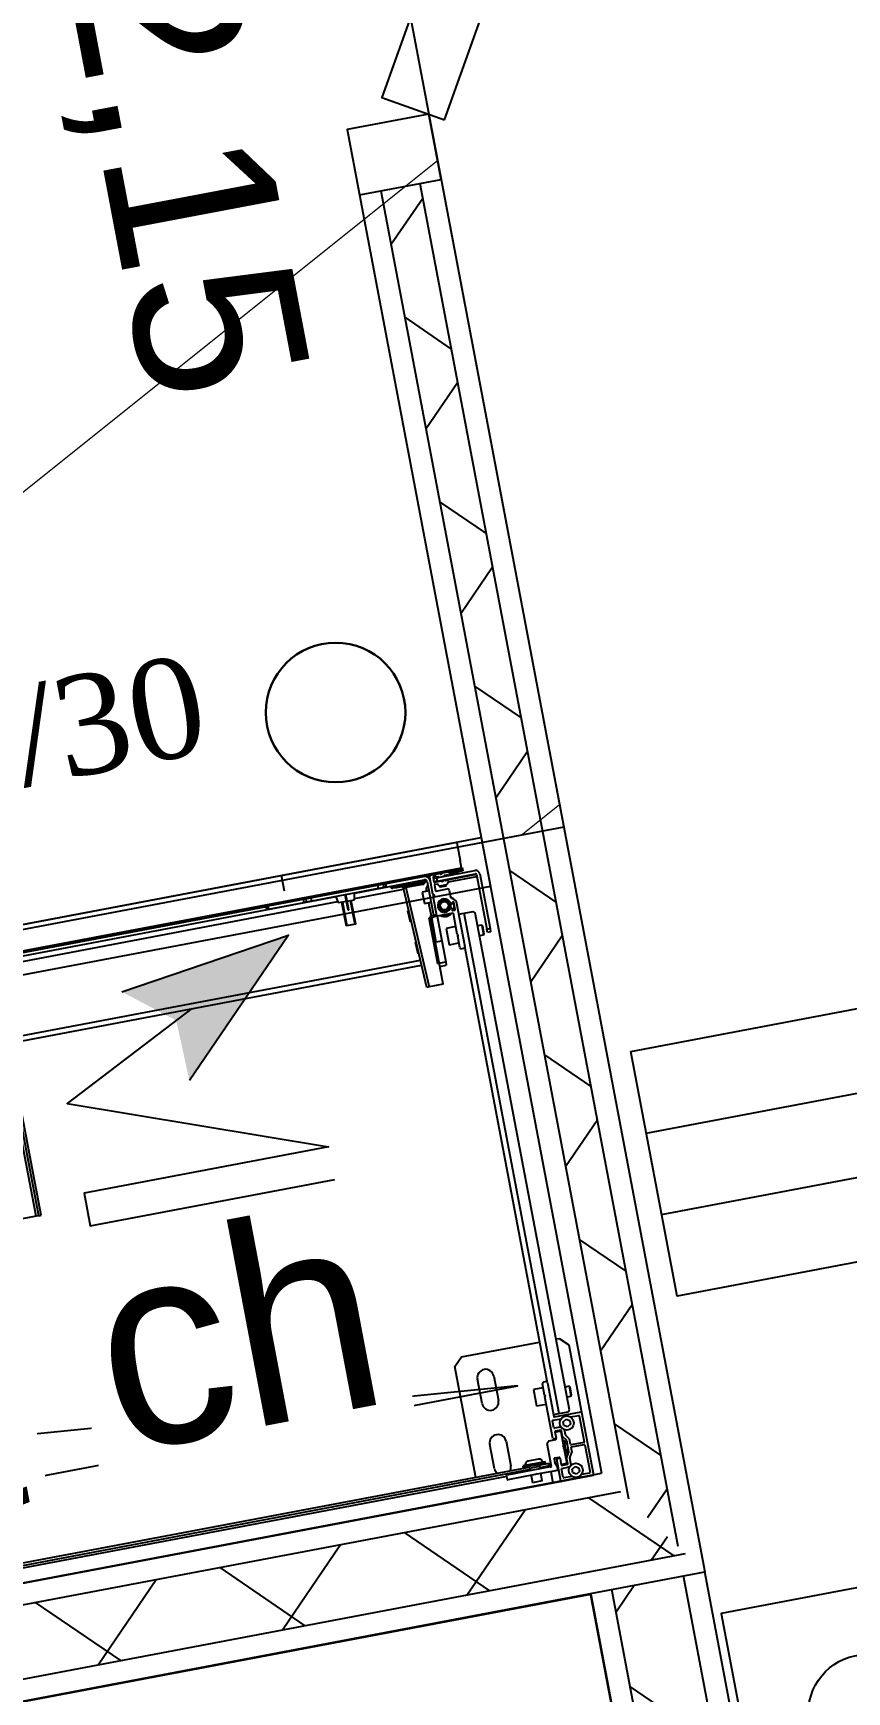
# Model space of a CAD drawing. Header units: centimetres. Extents: x 187368 to 251255, y -383447 to -322514.
# Drawn here: x 199209 to 199699, y -341069 to -340069 of the extents above; entities that cross this region are included whole.
import ezdxf

# ---------------------------------------------------------------- set-up
doc = ezdxf.new("R2010")
doc.units = ezdxf.units.CM
doc.layers.get('0').update_dxf_attribs({"color": 252})
for name, color, linetype in [('3-BAT C-Niveau 2', 252, 'Continuous'), ('prlm-GT', 242, 'Continuous'), ('prlm-MOD', 64, 'Continuous'), ('prlm-VMC', 93, 'Continuous')]:
    doc.layers.add(name, color=color, linetype=linetype)
doc.layers.add('prlm-ELEC-CFA', color=1, linetype='Continuous', lineweight=25)
doc.layers.add('prlm-ELEC-CFO', color=1, linetype='Continuous', lineweight=25)
doc.styles.add('Helvetica', font='arial.ttf')
doc.styles.add('prlm-elec-cfo', font='comic.ttf', dxfattribs={"height": 12})
doc.styles.add('prlm-vmc', font='pala.ttf', dxfattribs={"height": 14})

# ---------------------------------------------------------------- blocks, each defined once
blk = doc.blocks.new('PORTE 83_204 SEMI OUVERTE')
at = {"linetype": 'Continuous', "flags": 128}
for points in [[(-42.006, 3.364), (29.588, 45.356), (31.612, 41.905), (-39.982, -0.086)], [(-45.5, 2.501), (-41.5, 2.501), (-41.5, -2.5), (-45.5, -2.5)]]:
    blk.add_lwpolyline(points, close=True, dxfattribs=at)
blk = doc.blocks.new('Groupe-26-1')
at = {"linetype": 'Continuous'}
h = blk.add_hatch(dxfattribs=at)
h.set_pattern_fill('02_ISOLANT', color=256, angle=-79.28175, style=0, pattern_type=2)
h.set_pattern_definition([(-34.281754, (0, 0), (4.5061036, 6.6102216), []), (55.718246, (0, 0), (6.6102216, -4.5061036), [])])
h.paths.add_polyline_path([(13251.025, -45561.589), (13248.667, -45562.035), (13263.593, -45640.89), (13266.576, -45643.745)])
h = blk.add_hatch(dxfattribs=at)
h.set_pattern_fill('02_ISOLANT', color=256, angle=10.72378, style=0, pattern_type=2)
h.set_pattern_definition([(55.723779, (0, 0), (-6.6106568, 4.5054652), []), (145.723779, (0, 0), (4.5054652, 6.6106568), [])])
h.paths.add_polyline_path([(13170.158, -45658.055), (13175.3, -45661.56), (13267.037, -45644.186), (13263.131, -45640.448)])
h = blk.add_hatch(dxfattribs=at)
h.set_pattern_fill('02_ISOLANT', color=256, angle=100.72378, style=0, pattern_type=2)
h.set_pattern_definition([(145.723779, (0, 0), (-4.5054652, -6.6106568), []), (235.723779, (0, 0), (-6.6106568, 4.5054652), [])])
h.paths.add_polyline_path([(13269.439, -45682.509), (13274.581, -45686.013), (13266.915, -45645.533), (13262.591, -45646.352)])
at = {"linetype": 'Continuous', "lineweight": 25}
for p, q in [((13247.39, -45562.277), (13252.302, -45561.347)), ((13252.302, -45561.347), (13268.191, -45645.291)), ((13247.39, -45562.277), (13261.977, -45639.344)), ((13168.639, -45657.02), (13261.977, -45639.344)), ((13176.819, -45662.595), (13268.191, -45645.291)), ((13276.1, -45687.049), (13268.192, -45645.291)), ((13267.92, -45681.473), (13261.314, -45646.593))]:
    blk.add_line(p, q, dxfattribs=at)
at = {"linetype": 'Continuous'}
for p, q in [((13251.025, -45561.589), (13266.576, -45643.745)), ((13251.025, -45561.589), (13266.576, -45643.745)), ((13252.302, -45561.347), (13268.191, -45645.291)), ((13248.667, -45562.035), (13263.593, -45640.89)), ((13248.667, -45562.035), (13263.593, -45640.89)), ((13168.639, -45657.02), (13261.977, -45639.344)), ((13170.158, -45658.055), (13263.131, -45640.448)), ((13170.158, -45658.055), (13263.131, -45640.448)), ((13175.3, -45661.56), (13267.037, -45644.186)), ((13175.3, -45661.56), (13267.037, -45644.186)), ((13274.581, -45686.013), (13266.915, -45645.533)), ((13274.581, -45686.013), (13266.915, -45645.533)), ((13267.92, -45681.473), (13261.314, -45646.593)), ((13269.439, -45682.509), (13262.591, -45646.352)), ((13269.439, -45682.509), (13262.591, -45646.352))]:
    blk.add_line(p, q, dxfattribs=at)
at = {"linetype": 'Continuous', "flags": 128}
for points in [[(13255.278, -45603.972), (13166.853, -45620.718), (13166.295, -45617.771), (13254.72, -45601.025)], [(13174.466, -45626.005), (13178.797, -45648.872), (13256.905, -45634.08), (13184.788, -45641.278)]]:
    blk.add_lwpolyline(points, close=True, dxfattribs=at)
at = {"xscale": -1, "rotation": 280.7182455412128}
blk.add_blockref('PORTE 83_204 SEMI OUVERTE', (13241.384, -45517.106), dxfattribs=at)
blk = doc.blocks.new('hsfp 2.15')
at = {"insert": (0, -0.778), "char_height": 10.0872, "attachment_point": 2, "line_spacing_factor": 0.834288, "style": 'Helvetica'}
blk.add_mtext('hsfp 2,15', dxfattribs=at)
blk = doc.blocks.new('MTI900_Alu_390')
at = {"layer": 'prlm-MOD', "color": 1, "linetype": 'Continuous'}
for p, q in [((-4.475, 0), (-4.472, 0)), ((-4.475, -0.003), (-4.475, 0)), ((-4.472, 0), (-4.278, 0)), ((-4.278, 0), (-4.225, 0)), ((-4.225, 0), (4.225, 0)), ((-4.225, -0.07), (-4.225, 0)), ((-4.475, -0.387), (-4.475, -0.003)), ((-4.457, -0.191), (-4.457, -0.021)), ((-4.454, -0.018), (-4.4033, -0.018)), ((-4.395, -0.0385), (-4.375, -0.0269)), ((-4.395, -0.0615), (-4.395, -0.0385)), ((-4.375, -0.0731), (-4.395, -0.0615)), ((-4.375, -0.0269), (-4.355, -0.0385)), ((-4.355, -0.0615), (-4.375, -0.0731)), ((-4.355, -0.0385), (-4.355, -0.0615)), ((-4.353, -0.0864), (-4.353, -0.1286)), ((-4.3467, -0.018), (-4.296, -0.018)), ((-4.335, -0.098), (-4.335, -0.1341)), ((-4.298, -0.095), (-4.332, -0.095)), ((-4.296, -0.077), (-4.3306, -0.077)), ((-4.295, -0.137), (-4.295, -0.098)), ((-4.293, -0.021), (-4.293, -0.074)), ((-4.275, -0.003), (-4.275, -0.137)), ((-4.27, -0.073), (-4.27, -0.0895)), ((-4.2698, -0.0905), (-4.2602, -0.1195)), ((-4.267, -0.07), (-4.14, -0.07)), ((-4.165, -0.025), (-4.105, -0.025)), ((-4.165, -0.025), (-4.165, -0.07)), ((-4.135, -0.075), (-4.14, -0.07)), ((-4.13, -0.07), (-4.135, -0.075)), ((-4.13, -0.07), (-3.963, -0.07)), ((-4.105, -0.07), (-4.105, -0.025)), ((-3.96, -0.073), (-3.96, -0.097)), ((-3.96, -0.09), (3.96, -0.09)), ((-4.376, -0.194), (-4.454, -0.194)), ((-4.373, -0.1605), (-4.373, -0.191)), ((-4.3535, -0.1303), (-4.3725, -0.1588)), ((-4.3377, -0.16), (-4.355, -0.19)), ((-4.355, -0.1659), (-4.355, -0.2341)), ((-4.3355, -0.1358), (-4.3545, -0.1642)), ((-4.33, -0.1677), (-4.3421, -0.1677)), ((-4.3377, -0.24), (-4.3377, -0.16)), ((-4.33, -0.16), (-4.3377, -0.16)), ((-4.33, -0.195), (-4.33, -0.103)), ((-4.325, -0.2), (-4.33, -0.195)), ((-4.327, -0.1), (-4.298, -0.1)), ((-4.295, -0.137), (-4.295, -0.142)), ((-4.278, -0.14), (-4.292, -0.14)), ((-4.292, -0.145), (-4.263, -0.145)), ((-4.26, -0.142), (-4.26, -0.1205)), ((-4.235, -0.1), (-4.235, -0.24)), ((-3.963, -0.1), (-4.229, -0.1)), ((-4.225, -0.105), (-4.225, -0.1)), ((-4.225, -0.105), (-4.165, -0.105)), ((-4.225, -0.105), (-4.225, -0.12)), ((-4.225, -0.12), (-4.17, -0.12)), ((-4.203, -0.12), (-4.203, -0.125)), ((-4.203, -0.125), (-4.067, -0.125)), ((-4.203, -0.125), (-4.203, -0.135)), ((-4.203, -0.135), (-4.067, -0.135)), ((-4.165, -0.115), (-4.175, -0.125)), ((-4.1675, -0.158), (-4.1025, -0.158)), ((-4.165, -0.1), (-4.165, -0.115)), ((-4.105, -0.115), (-4.165, -0.115)), ((-4.105, -0.115), (-4.105, -0.1)), ((-4.105, -0.105), (4.105, -0.105)), ((-4.095, -0.125), (-4.105, -0.115)), ((-4.1, -0.12), (4.1, -0.12)), ((-4.067, -0.125), (-4.067, -0.12)), ((-4.067, -0.135), (-4.067, -0.125)), ((-3.995, -0.3), (-3.995, -0.15)), ((-3.895, -0.15), (-3.895, -0.3)), ((-3.775, -0.12), (-3.775, -0.8)), ((-4.457, -0.369), (-4.457, -0.209)), ((-4.454, -0.206), (-4.376, -0.206)), ((-4.373, -0.209), (-4.373, -0.2404)), ((-4.373, -0.2404), (-4.3535, -0.2697)), ((-4.355, -0.21), (-4.3377, -0.24)), ((-4.3545, -0.2358), (-4.335, -0.265)), ((-4.353, -0.2714), (-4.353, -0.3036)), ((-4.33, -0.2323), (-4.3421, -0.2323)), ((-4.3377, -0.24), (-4.33, -0.24)), ((-4.335, -0.265), (-4.335, -0.302)), ((-4.33, -0.205), (-4.325, -0.2)), ((-4.33, -0.297), (-4.33, -0.205)), ((-4.295, -0.258), (-4.295, -0.263)), ((-4.295, -0.302), (-4.295, -0.263)), ((-4.25, -0.255), (-4.292, -0.255)), ((-4.292, -0.26), (-4.278, -0.26)), ((-4.275, -0.263), (-4.275, -0.52)), ((-4.25, -0.255), (-4.235, -0.24)), ((-4.475, -0.8), (-4.475, -0.387)), ((-4.308, -0.39), (-4.472, -0.39)), ((-4.4033, -0.372), (-4.454, -0.372)), ((-4.395, -0.3285), (-4.375, -0.3169)), ((-4.395, -0.3515), (-4.395, -0.3285)), ((-4.375, -0.3631), (-4.395, -0.3515)), ((-4.375, -0.3169), (-4.355, -0.3285)), ((-4.355, -0.3515), (-4.375, -0.3631)), ((-4.355, -0.3285), (-4.355, -0.3515)), ((-4.296, -0.372), (-4.3467, -0.372)), ((-4.332, -0.305), (-4.298, -0.305)), ((-4.328, -0.323), (-4.296, -0.323)), ((-4.298, -0.3), (-4.327, -0.3)), ((-4.305, -0.6), (-4.305, -0.393)), ((-4.293, -0.326), (-4.293, -0.369)), ((-4.43, -0.495), (-4.435, -0.5)), ((-4.43, -0.555), (-4.43, -0.495)), ((-4.405, -0.495), (-4.43, -0.495)), ((-4.395, -0.405), (-4.405, -0.415)), ((-4.405, -0.415), (-4.405, -3.465)), ((-4.34, -0.405), (-4.395, -0.405)), ((-4.305, -0.405), (-4.34, -0.405)), ((-4.34, -0.405), (-4.34, -3.475)), ((-4.215, -0.475), (-4.275, -0.475)), ((-4.215, -0.575), (-4.215, -0.475)), ((-4.435, -0.5), (-4.435, -0.55)), ((-4.435, -0.55), (-4.43, -0.555)), ((-4.43, -0.555), (-4.405, -0.555)), ((-4.275, -0.52), (-4.2779, -0.5229)), ((-4.2779, -0.5271), (-4.275, -0.53)), ((-4.275, -0.53), (-4.275, -0.52)), ((-4.275, -0.53), (-4.275, -0.6)), ((-4.275, -0.575), (-4.215, -0.575)), ((-3.995, -0.7), (-3.995, -0.55)), ((-3.895, -0.55), (-3.895, -0.7)), ((-4.305, -0.6), (-4.305, -3.277)), ((-4.285, -0.61), (-4.295, -0.61)), ((-4.425, -0.85), (-4.475, -0.8)), ((-4.405, -0.85), (-4.425, -0.85)), ((-3.825, -0.85), (-4.305, -0.85)), ((-3.775, -0.8), (-3.825, -0.85)), ((-1.495, -2.16), (-1.495, -3.215)), ((-1.48, -2.16), (-1.495, -2.16)), ((-1.48, -2.16), (-1.48, -3.215)), ((-1.48, -2.16), (-1.465, -2.16)), ((-1.465, -2.16), (-1.05, -2.16)), ((-1.465, -2.16), (-1.465, -3.215)), ((-4.1351, -3.077), (-4.136, -3.497)), ((-4.1351, -3.077), (-4.05, -3.077)), ((-4.0221, -3.692), (-4.05, -3.077)), ((-4.05, -3.077), (-4.035, -3.077)), ((-4.035, -3.077), (-4.0071, -3.6913)), ((-4.175, -3.207), (-4.175, -3.187)), ((-4.1353, -3.187), (-4.175, -3.187)), ((-4.305, -3.5528), (-4.305, -3.277)), ((-4.295, -3.267), (-4.285, -3.267)), ((-4.275, -3.277), (-4.275, -3.3458)), ((-4.175, -3.337), (-4.175, -3.207)), ((-4.125, -3.207), (-4.175, -3.207)), ((-4.125, -3.487), (-4.125, -3.207)), ((-0.2775, -3.215), (-4.0287, -3.215)), ((-0.2775, -3.245), (-4.0274, -3.245)), ((-4.0205, -3.2854), (-4.0255, -3.2857)), ((-4.0205, -3.2854), (-4.0173, -3.3556)), ((-4.475, -3.355), (-4.475, -3.335)), ((-4.475, -3.335), (-4.455, -3.335)), ((-4.475, -3.69), (-4.475, -3.355)), ((-4.455, -3.355), (-4.475, -3.355)), ((-4.455, -3.335), (-4.455, -3.355)), ((-4.455, -3.69), (-4.455, -3.355)), ((-4.43, -3.325), (-4.435, -3.33)), ((-4.435, -3.33), (-4.435, -3.38)), ((-4.435, -3.38), (-4.43, -3.385)), ((-4.43, -3.385), (-4.43, -3.325)), ((-4.405, -3.325), (-4.43, -3.325)), ((-4.43, -3.385), (-4.405, -3.385)), ((-4.2759, -3.3479), (-4.2779, -3.3499)), ((-4.2779, -3.3541), (-4.2759, -3.3561)), ((-4.215, -3.305), (-4.275, -3.305)), ((-4.275, -3.3582), (-4.275, -3.3458)), ((-4.275, -3.3582), (-4.275, -3.484)), ((-4.215, -3.405), (-4.215, -3.305)), ((-4.175, -3.487), (-4.175, -3.337)), ((-4.14, -3.337), (-4.175, -3.337)), ((-4.14, -3.487), (-4.14, -3.337)), ((-4.0223, -3.3558), (-4.0173, -3.3556)), ((-4.405, -3.465), (-4.395, -3.475)), ((-4.34, -3.475), (-4.395, -3.475)), ((-4.305, -3.475), (-4.34, -3.475)), ((-4.275, -3.405), (-4.215, -3.405)), ((-4.272, -3.487), (-4.178, -3.487)), ((-4.24, -3.4778), (-4.23, -3.472)), ((-4.23, -3.472), (-4.22, -3.4778)), ((-4.175, -3.49), (-4.175, -3.487)), ((-4.175, -3.487), (-4.155, -3.487)), ((-4.175, -3.49), (-4.175, -3.6008)), ((-4.155, -3.497), (-4.175, -3.497)), ((-4.14, -3.487), (-4.155, -3.487)), ((-4.155, -3.487), (-4.155, -3.497)), ((-4.155, -3.702), (-4.155, -3.497)), ((-4.125, -3.487), (-4.14, -3.487)), ((-4.14, -3.577), (-4.14, -3.487)), ((-4.136, -3.497), (-4.14, -3.4972)), ((-4.0116, -3.4816), (-4.0166, -3.4819)), ((-4.0116, -3.4816), (-4.0084, -3.5518)), ((-4.2769, -3.5821), (-4.3041, -3.5549)), ((-4.2906, -3.577), (-4.2906, -3.5684)), ((-4.2806, -3.5828), (-4.2906, -3.577)), ((-4.29, -3.5066), (-4.2854, -3.504)), ((-4.29, -3.507), (-4.29, -3.549)), ((-4.274, -3.504), (-4.287, -3.504)), ((-4.287, -3.552), (-4.282, -3.552)), ((-4.279, -3.549), (-4.279, -3.545)), ((-4.276, -3.542), (-4.2729, -3.542)), ((-4.276, -3.627), (-4.276, -3.5842)), ((-4.271, -3.518), (-4.271, -3.507)), ((-4.2657, -3.521), (-4.268, -3.521)), ((-4.195, -3.5614), (-4.195, -3.5226)), ((-4.115, -3.577), (-4.155, -3.577)), ((-4.115, -3.647), (-4.115, -3.577)), ((-4.0134, -3.552), (-4.0084, -3.5518)), ((-3.685, -3.532), (-3.625, -3.532)), ((-3.685, -3.532), (-3.685, -3.677)), ((-3.6789, -3.677), (-3.6789, -3.532)), ((-3.6311, -3.677), (-3.6311, -3.532)), ((-3.625, -3.677), (-3.625, -3.532)), ((-4.455, -3.682), (-4.455, -3.68)), ((-4.452, -3.677), (-4.2791, -3.677)), ((-4.215, -3.695), (-4.45, -3.695)), ((-4.2855, -3.692), (-4.445, -3.692)), ((-4.2653, -3.69), (-4.2827, -3.69)), ((-4.2766, -3.6757), (-4.2679, -3.6633)), ((-4.198, -3.637), (-4.266, -3.637)), ((-4.2654, -3.662), (-4.2246, -3.662)), ((-4.263, -3.657), (-4.265, -3.659)), ((-4.225, -3.659), (-4.265, -3.659)), ((-4.265, -3.659), (-4.265, -3.662)), ((-4.265, -3.69), (-4.265, -3.695)), ((-4.227, -3.657), (-4.263, -3.657)), ((-4.2521, -3.692), (-4.2625, -3.692)), ((-4.2607, -3.657), (-4.2607, -3.662)), ((-4.2607, -3.69), (-4.2607, -3.695)), ((-4.2471, -3.6871), (-4.2521, -3.692)), ((-4.2379, -3.692), (-4.2429, -3.6871)), ((-4.228, -3.692), (-4.2379, -3.692)), ((-4.2293, -3.657), (-4.2293, -3.662)), ((-4.2293, -3.69), (-4.2293, -3.695)), ((-4.225, -3.659), (-4.227, -3.657)), ((-4.2252, -3.69), (-4.198, -3.69)), ((-4.225, -3.662), (-4.225, -3.659)), ((-4.225, -3.695), (-4.225, -3.69)), ((-4.2221, -3.6633), (-4.2134, -3.6757)), ((-4.215, -3.715), (-4.215, -3.695)), ((-4.215, -3.695), (-4.195, -3.695)), ((-4.2109, -3.677), (-4.198, -3.677)), ((-4.195, -3.674), (-4.195, -3.64)), ((-4.195, -3.722), (-4.195, -3.693)), ((-4.1759, -3.6029), (-4.1829, -3.6099)), ((-4.1829, -3.6141), (-4.1759, -3.6211)), ((-4.175, -3.6232), (-4.175, -3.6008)), ((-4.175, -3.6232), (-4.175, -3.734)), ((-4.155, -3.647), (-4.115, -3.647)), ((-4.14, -3.6567), (-4.14, -3.647)), ((-4.125, -3.692), (-4.0221, -3.692)), ((-4.125, -3.702), (-4.125, -3.692)), ((-4.0071, -3.6913), (-4.0221, -3.692)), ((-4.022, -3.6925), (-4.0221, -3.692)), ((-3.7066, -3.685), (-4.0074, -3.685)), ((-4.0071, -3.6913), (-4.007, -3.6925)), ((-3.705, -3.677), (-3.713, -3.717)), ((-3.66, -3.677), (-3.705, -3.677)), ((-3.66, -3.6225), (-3.655, -3.6225)), ((-3.66, -3.6225), (-3.66, -3.6361)), ((-3.66, -3.6361), (-3.655, -3.6361)), ((-3.66, -3.6361), (-3.66, -3.717)), ((-3.655, -3.6225), (-3.655, -3.6361)), ((-3.655, -3.6361), (-3.655, -3.717)), ((-3.655, -3.677), (-3.605, -3.677)), ((-3.597, -3.717), (-3.605, -3.677)), ((-0.26, -3.685), (-3.6034, -3.685)), ((-4.215, -3.715), (-4.45, -3.715)), ((-4.378, -3.747), (-4.378, -3.727)), ((-4.378, -3.727), (-4.298, -3.727)), ((-4.375, -3.747), (-4.378, -3.747)), ((-4.375, -3.737), (4.375, -3.737)), ((-4.375, -3.747), (-4.375, -3.737)), ((4.375, -3.747), (-4.375, -3.747)), ((-4.375, -3.747), (-4.375, -3.792)), ((-4.375, -3.902), (-4.375, -3.792)), ((-4.345, -3.724), (-4.345, -3.718)), ((-4.342, -3.715), (-4.2885, -3.715)), ((-4.298, -3.727), (-4.342, -3.727)), ((-4.298, -3.727), (-4.298, -3.737)), ((-4.295, -3.734), (-4.295, -3.73)), ((-4.2826, -3.72), (-4.2654, -3.72)), ((-4.2651, -3.7161), (-4.269, -3.72)), ((-4.2618, -3.7161), (-4.2651, -3.7161)), ((-4.2595, -3.715), (-4.231, -3.715)), ((-4.2471, -3.7321), (-4.2521, -3.737)), ((-4.2414, -3.7335), (-4.2486, -3.7335)), ((-4.2379, -3.737), (-4.2429, -3.7321)), ((-4.2249, -3.7161), (-4.2287, -3.7161)), ((-4.2251, -3.72), (-4.215, -3.72)), ((-4.221, -3.72), (-4.2249, -3.7161)), ((-4.195, -3.715), (-4.215, -3.715)), ((-4.215, -3.72), (-4.215, -3.722)), ((-4.212, -3.725), (-4.198, -3.725)), ((-4.175, -3.737), (-4.175, -3.734)), ((-4.165, -3.737), (-4.165, -3.7265)), ((-3.9067, -3.717), (-4.14, -3.717)), ((-4.135, -3.717), (-4.135, -3.712)), ((-4.105, -3.712), (-4.135, -3.712)), ((-4.125, -3.702), (-4.105, -3.702)), ((-4.105, -3.702), (-3.965, -3.702)), ((-4.105, -3.702), (-4.105, -3.712)), ((-4.105, -3.712), (-4.105, -3.717)), ((-3.965, -3.712), (-4.105, -3.712)), ((-3.965, -3.702), (-3.945, -3.702)), ((-3.965, -3.702), (-3.965, -3.712)), ((-3.965, -3.717), (-3.965, -3.712)), ((-3.935, -3.712), (-3.965, -3.712)), ((-3.935, -3.712), (-3.935, -3.717)), ((-3.935, -3.715), (-3.7126, -3.715)), ((-3.9067, -3.737), (-3.9067, -3.717)), ((-3.9067, -3.717), (-3.8932, -3.717)), ((-3.8932, -3.717), (-3.86, -3.717)), ((-3.8932, -3.717), (-3.8932, -3.737)), ((-3.86, -3.717), (-3.45, -3.717)), ((-3.86, -3.717), (-3.86, -3.737)), ((-3.5974, -3.715), (-0.25, -3.715)), ((-3.45, -3.717), (-3.45, -3.737)), ((-3.45, -3.717), (-3.4168, -3.717)), ((-3.4168, -3.737), (-3.4168, -3.717)), ((-3.4168, -3.717), (-3.4033, -3.717)), ((-3.185, -3.717), (-3.4033, -3.717)), ((-3.4033, -3.717), (-3.4033, -3.737)), ((-3.185, -3.717), (-3.175, -3.717)), ((-3.185, -3.737), (-3.185, -3.717)), ((-3.175, -3.717), (-3.175, -3.737)), ((-3.175, -3.735), (-0.2433, -3.735)), ((-4.375, -3.902), (4.375, -3.902))]:
    blk.add_line(p, q, dxfattribs=at)
at = {"layer": 'prlm-MOD', "color": 1, "ltscale": 50}
blk.add_lwpolyline([(-3.3, -3.8058), (-3.3, -3.902)], dxfattribs=at)
at = {"layer": 'prlm-MOD', "color": 1, "linetype": 'Continuous'}
for centre, radius in [((-4.375, -0.05), 0.0425), ((-4.375, -0.34), 0.0425), ((-4.23, -3.542), 0.035), ((-4.23, -3.542), 0.03), ((-4.23, -3.542), 0.025)]:
    blk.add_circle(centre, radius, dxfattribs=at)
for centre, radius, start, end in [((-4.472, -0.003), 0.003, 90, 180), ((-4.278, -0.003), 0.003, 0, 90), ((-4.454, -0.021), 0.003, 90, 180), ((-4.4033, -0.021), 0.003, 84.51824, 90), ((-4.3467, -0.021), 0.003, 90, 95.48174), ((-4.3306, -0.067), 0.01, 213.6525, 270), ((-4.332, -0.098), 0.003, 90, 180), ((-4.298, -0.098), 0.003, 0, 90), ((-4.296, -0.021), 0.003, 0, 90), ((-4.296, -0.074), 0.003, 270, 0), ((-4.267, -0.073), 0.003, 90, 180), ((-4.267, -0.0895), 0.003, 180, 198.43495), ((-4.232, -0.1), 0.003, 0, 180), ((-3.963, -0.073), 0.003, 0, 90), ((-3.963, -0.097), 0.003, 270, 0), ((-4.454, -0.191), 0.003, 180, 270), ((-4.376, -0.191), 0.003, 270, 0), ((-4.37, -0.1605), 0.003, 146.30993, 180), ((-4.352, -0.1659), 0.003, 146.30993, 180), ((-4.356, -0.1286), 0.003, 326.30993, 0), ((-4.338, -0.1341), 0.003, 326.30993, 0), ((-4.327, -0.103), 0.003, 90, 180), ((-4.298, -0.103), 0.003, 0, 90), ((-4.292, -0.137), 0.003, 180, 270), ((-4.292, -0.142), 0.003, 180, 270), ((-4.278, -0.137), 0.003, 270, 0), ((-4.263, -0.142), 0.003, 270, 0), ((-4.263, -0.1205), 0.003, 0, 18.43495), ((-4.1675, -0.138), 0.02, 171.37307, 270), ((-4.1675, -0.133), 0.02, 185.73917, 187.18076), ((-4.1025, -0.138), 0.02, 270, 8.62693), ((-4.1025, -0.133), 0.02, 352.81924, 354.26083), ((-3.945, -0.15), 0.05, 143.1301, 180), ((-3.945, -0.15), 0.05, 0, 36.8699), ((-4.454, -0.209), 0.003, 90, 180), ((-4.376, -0.209), 0.003, 0, 90), ((-4.352, -0.2341), 0.003, 180, 213.69007), ((-4.356, -0.2714), 0.003, 0, 33.69007), ((-4.327, -0.297), 0.003, 180, 270), ((-4.298, -0.297), 0.003, 270, 0), ((-4.292, -0.258), 0.003, 90, 180), ((-4.292, -0.263), 0.003, 90, 180), ((-4.278, -0.263), 0.003, 0, 90), ((-4.472, -0.387), 0.003, 180, 270), ((-4.454, -0.369), 0.003, 180, 270), ((-4.4033, -0.369), 0.003, 270, 275.48179), ((-4.3467, -0.369), 0.003, 264.51823, 270), ((-4.332, -0.302), 0.003, 180, 270), ((-4.328, -0.333), 0.01, 90, 133.85099), ((-4.308, -0.393), 0.003, 0, 90), ((-4.298, -0.302), 0.003, 270, 0), ((-4.296, -0.326), 0.003, 0, 90), ((-4.296, -0.369), 0.003, 270, 0), ((-3.945, -0.3), 0.05, 180, 0), ((-4.2758, -0.525), 0.003, 135, 225), ((-3.945, -0.55), 0.05, 0, 180), ((-4.295, -0.6), 0.01, 180, 270), ((-4.285, -0.6), 0.01, 270, 0), ((-3.945, -0.7), 0.05, 180, 0), ((-4.295, -3.277), 0.01, 90, 180), ((-4.285, -3.277), 0.01, 0, 90), ((-4.2758, -3.352), 0.003, 135, 225), ((-4.278, -3.3458), 0.003, 315, 0), ((-4.278, -3.3582), 0.003, 0, 45), ((-4.272, -3.484), 0.003, 180, 270), ((-4.23, -3.542), 0.065, 57.79577, 122.20423), ((-4.23, -3.542), 0.06, 66.44354, 113.55646), ((-4.178, -3.49), 0.003, 0, 90), ((-4.302, -3.5528), 0.003, 180, 225), ((-4.287, -3.507), 0.003, 90, 180), ((-4.23, -3.542), 0.06, 140.70352, 188.509), ((-4.23, -3.542), 0.065, 144.22418, 157.38014), ((-4.287, -3.549), 0.003, 180, 270), ((-4.23, -3.542), 0.065, 206.16198, 224.95254), ((-4.282, -3.549), 0.003, 270, 0), ((-4.276, -3.545), 0.003, 90, 180), ((-4.279, -3.5842), 0.003, 0, 45), ((-4.274, -3.507), 0.003, 0, 90), ((-4.2729, -3.545), 0.003, 4.00063, 90), ((-4.268, -3.518), 0.003, 180, 270), ((-4.23, -3.542), 0.04, 146.07277, 184.00063), ((-4.23, -3.542), 0.04, 184.00063, 146.07277), ((-4.2657, -3.518), 0.003, 270, 326.07277), ((-4.45, -3.69), 0.025, 180, 270), ((-4.452, -3.68), 0.003, 90, 180), ((-4.445, -3.682), 0.01, 180, 270), ((-4.45, -3.69), 0.005, 180, 270), ((-4.2827, -3.693), 0.003, 90, 160.52878), ((-4.2791, -3.674), 0.003, 270, 325.00798), ((-4.266, -3.627), 0.01, 180, 270), ((-4.2654, -3.665), 0.003, 90, 145.00798), ((-4.2653, -3.693), 0.003, 19.47122, 90), ((-4.245, -3.6892), 0.003, 45, 135), ((-4.2252, -3.693), 0.003, 90, 160.52878), ((-4.2246, -3.665), 0.003, 34.99202, 90), ((-4.2109, -3.674), 0.003, 214.99202, 270), ((-4.198, -3.64), 0.003, 0, 90), ((-4.198, -3.674), 0.003, 270, 0), ((-4.198, -3.693), 0.003, 0, 90), ((-4.1808, -3.612), 0.003, 135, 225), ((-4.178, -3.6008), 0.003, 315, 0), ((-4.178, -3.6232), 0.003, 0, 45), ((-4.1151, -3.7104), 0.05, 129.88406, 142.91394), ((-4.16, -3.6567), 0.02, 309.88406, 0), ((-4.125, -3.712), 0.02, 90, 192.41205), ((-3.997, -3.692), 0.01, 182.60256, 270), ((-4.342, -3.718), 0.003, 90, 180), ((-4.342, -3.724), 0.003, 180, 270), ((-4.298, -3.73), 0.003, 0, 90), ((-4.292, -3.734), 0.003, 180, 270), ((-4.2885, -3.718), 0.003, 9.59407, 90), ((-4.2826, -3.717), 0.003, 189.59407, 270), ((-4.2654, -3.717), 0.003, 270, 350.40593), ((-4.275, -3.715), 0.01, 353.93882, 0), ((-4.2595, -3.718), 0.003, 90, 170.40593), ((-4.245, -3.7342), 0.003, 45, 135), ((-4.231, -3.718), 0.003, 9.59407, 90), ((-4.2251, -3.717), 0.003, 189.59407, 270), ((-4.215, -3.715), 0.01, 180, 186.06118), ((-4.212, -3.722), 0.003, 180, 270), ((-4.198, -3.722), 0.003, 270, 0), ((-4.178, -3.734), 0.003, 270, 0), ((-4.14, -3.702), 0.035, 180, 270), ((-4.14, -3.702), 0.015, 180, 270), ((-4.125, -3.712), 0.01, 90, 180), ((-3.945, -3.712), 0.01, 0, 90)]:
    blk.add_arc(centre, radius, start, end, dxfattribs=at)
for centre, major_axis, ratio, start_param, end_param in [((-4.022, -3.6931), (0.015, 0.0007), 0.045361, 0, 1.568734), ((-3.997, -3.692), (0.025, 0), 0.4, 3.187016, 4.712389)]:
    blk.add_ellipse(centre, major_axis=major_axis, ratio=ratio, start_param=start_param, end_param=end_param, dxfattribs=at)
blk = doc.blocks.new('xi.CH')
at = {"layer": 'prlm-ELEC-CFO', "lineweight": 5}
blk.add_hatch(color=0, dxfattribs=at).paths.add_polyline_path([(-3, 6), (-0.103, 3.699), (0, 0), (7.5, 7.5)])
at = {"layer": 'prlm-ELEC-CFO', "color": 0}
for points in [[(-3, 6), (7.5, 7.5), (0, 0)], [(0.955, 4.227), (-7.5, 0), (7.5, -5.5), (-7.5, -5.5), (-7.5, -7.5), (7.5, -7.5)]]:
    blk.add_lwpolyline(points, dxfattribs=at)
blk = doc.blocks.new('xi.VID')
at = {"layer": 'prlm-ELEC-CFA', "color": 0, "linetype": 'ByBlock', "lineweight": -2, "flags": 128}
blk.add_lwpolyline([(-7.5, 7.5), (7.5, 7.5), (7.5, -7.5), (-7.5, -7.5)], close=True, dxfattribs=at)
at = {"layer": 'prlm-ELEC-CFA', "color": 0}
for points in [[(-7.5, 2.5), (7.5, 2.5)], [(-7.5, -2.5), (7.5, -2.5)]]:
    blk.add_lwpolyline(points, dxfattribs=at)
blk = doc.blocks.new('xi.BP')
at = {"layer": 'prlm-ELEC-CFO', "color": 0, "flags": 128}
blk.add_lwpolyline([(-7.5, -7.5), (7.5, -7.5), (7.5, 7.5), (-7.5, 7.5)], close=True, dxfattribs=at)
at = {"layer": 'prlm-ELEC-CFO', "color": 0}
blk.add_circle((0, 0), 3.5, dxfattribs=at)

msp = doc.modelspace()

# ---------------------------------------------------------------- hatches: boundary and pattern name
at = {"layer": '3-BAT C-Niveau 2', "linetype": 'Continuous', "lineweight": 18}
h = msp.add_hatch(dxfattribs=at)
h.set_pattern_fill('BA 13', color=256, scale=10, style=0, pattern_type=2)
h.set_pattern_definition([(218.65981, (66931.62, 115456.3), (-199.24783, 287.75041), [])])
h.paths.add_polyline_path([(199270.03, -339181.86), (199528.56, -340547.68), (198595.14, -340724.45), (198336.41, -339358.23), (196767.83, -339652.77), (196852.62, -340100.5), (195922.54, -340279.13), (195561.63, -338372.54), (197084.09, -338084.24), (197144.89, -338405.58), (199057.23, -338043.42)])

# ---------------------------------------------------------------- linework, layer by layer
at = {"layer": '3-BAT C-Niveau 2', "linetype": 'Continuous', "flags": 128}
msp.add_lwpolyline([(199270.03, -339181.86), (199528.56, -340547.68), (198595.14, -340724.45), (198336.41, -339358.23), (196767.83, -339652.77), (196852.62, -340100.5), (195922.54, -340279.13), (195561.63, -338372.54), (197084.09, -338084.24), (197144.89, -338405.58), (199057.23, -338043.42)], close=True, dxfattribs=at)
at = {"layer": 'prlm-GT', "ltscale": 50}
msp.add_lwpolyline([(198699.87, -341169.99), (199544.82, -341009.98), (199610.88, -341358.78), (198765.93, -341518.79)], close=True, dxfattribs=at)

# ---------------------------------------------------------------- block references
at = {"xscale": 10, "yscale": 10, "zscale": 10}
msp.add_blockref('Groupe-26-1', (66931.62, 115456.28), dxfattribs=at)
at = {"xscale": 10, "yscale": 10, "zscale": 10, "rotation": 280.7235947438887}
msp.add_blockref('hsfp 2.15', (199331.08, -339990.35), dxfattribs=at)
at = {"layer": 'prlm-ELEC-CFA', "xscale": 10, "yscale": 10, "zscale": 10, "rotation": 10.72360141139323}
msp.add_blockref('xi.VID', (199656.57, -340742.66), dxfattribs=at)
at = {"layer": 'prlm-ELEC-CFO', "xscale": 10, "yscale": 10, "zscale": 10, "rotation": 10.72360141139323}
msp.add_blockref('xi.BP', (199711.04, -341081.43), dxfattribs=at)
at = {"layer": 'prlm-MOD', "xscale": 99.99999999999973, "yscale": 99.99999999999973, "zscale": 99.99999999999973, "rotation": 190.7234860716033}
msp.add_blockref('MTI900_Alu_390', (199106.88, -341021.67), dxfattribs=at)

# ---------------------------------------------------------------- next in the draw order: texts
at = {"layer": 'prlm-ELEC-CFO', "lineweight": 20, "insert": (199086.18, -340917.52), "char_height": 120, "attachment_point": 5, "rotation": 10.7236, "line_spacing_factor": 0.8, "style": 'prlm-elec-cfo', "bg_fill": 3, "box_fill_scale": 1.1, "bg_fill_color": 256, "bg_fill_transparency": 0}
msp.add_mtext('uta', dxfattribs=at)

# ---------------------------------------------------------------- next in the draw order: texts
at = {"layer": 'prlm-ELEC-CFO', "lineweight": 20, "insert": (199331.45, -340851.59), "char_height": 120, "attachment_point": 5, "rotation": 10.7236, "line_spacing_factor": 0.8, "style": 'prlm-elec-cfo', "bg_fill": 3, "box_fill_scale": 1.1, "bg_fill_color": 256, "bg_fill_transparency": 0}
msp.add_mtext('ch', dxfattribs=at)

# ---------------------------------------------------------------- next in the draw order: block references
at = {"layer": 'prlm-ELEC-CFO', "xscale": 10, "yscale": 10, "zscale": 10, "rotation": 10.72360141139323}
msp.add_blockref('xi.CH', (199302.91, -340700.34), dxfattribs=at)

# ---------------------------------------------------------------- next in the draw order: texts
at = {"layer": 'prlm-VMC', "ltscale": 25, "insert": (199086.25, -340515.31), "char_height": 60, "width": 586.1474, "attachment_point": 5, "rotation": 10.7236, "line_spacing_factor": 0.8, "style": 'prlm-vmc', "bg_fill": 2}
msp.add_mtext('Alizé T 5/30', dxfattribs=at)

# ---------------------------------------------------------------- next in the draw order: linework, layer by layer
at = {"layer": 'prlm-ELEC-CFO', "lineweight": 30}
msp.add_circle((199391.06, -340478.55), 42.07, dxfattribs=at)

doc.saveas('drawing.dxf')
